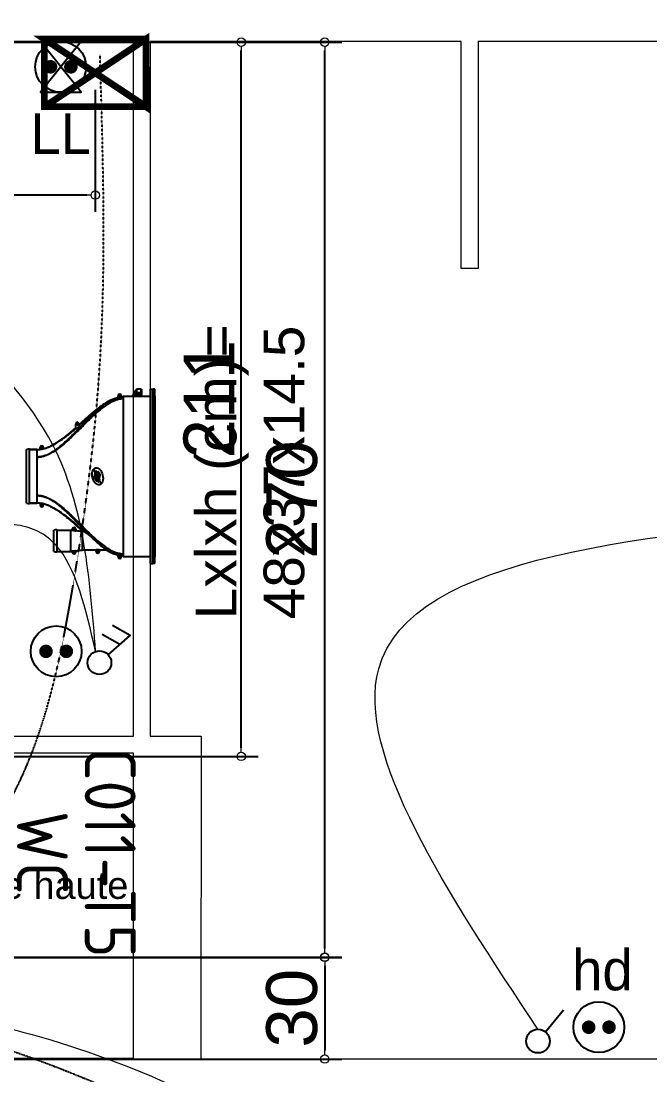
# Model space of a CAD drawing. Header units: millimetres. Extents: x 454430 to 532383, y -370512 to -310890.
# Drawn here: x 471411 to 473266, y -362300 to -359189 of the extents above; entities that cross this region are included whole.
import ezdxf
from ezdxf import colors
from ezdxf.entities.mleader import LeaderData, LeaderLine
from ezdxf.math import Vec2, Vec3

# ---------------------------------------------------------------- set-up
doc = ezdxf.new("R2010")
doc.units = ezdxf.units.MM
doc.set_wipeout_variables(frame=1)
doc.linetypes.add('prlm_ef', pattern=[0.165, 0.1, -0.065])
for name, color, linetype, lineweight in [('_GAZELEC-BOITE INCORPO', 36, 'Continuous', 18), ('_GAZELEC-RESERVATION', 1, 'Continuous', 18), ('_GAZELEC-RESERVATION 2', 132, 'Continuous', 18)]:
    doc.layers.add(name, color=color, linetype=linetype, lineweight=lineweight)
for name, color, linetype in [('_GAZELEC-EAU CHAUDE', 1, 'Continuous'), ('prlm-CHAUFF', 30, 'Continuous'), ('prlm-EAU-EF', 161, 'Continuous'), ('prlm-ELEC-CFO', 201, 'Continuous')]:
    doc.layers.add(name, color=color, linetype=linetype)
doc.layers.add('prlm-xpoly', color=7, linetype='Continuous', plot=False)
doc.styles.add('Arial', font='arial.ttf')
doc.styles.add('prlm-elec-cfo', font='comic.ttf', dxfattribs={"height": 12})
doc.styles.add('prlm-xpoly', font='isocp.shx', dxfattribs={"height": 15})
doc.styles.get("Standard").update_dxf_attribs({"font": 'arial.ttf'})
doc.dimstyles.new('200', dxfattribs={"dimtxt": 150, "dimasz": 25, "dimexe": 50, "dimexo": 50, "dimgap": 20, "dimtad": 1, "dimdec": 0, "dimlfac": 0.1, "dimdsep": 46, "dimtxsty": 'Arial', "dimblk1": 'DOTBLANK', "dimblk2": 'DOTBLANK', "dimsah": 1, "dimcen": 25, "dimclrd": 5, "dimclre": 5, "dimadec": 0, "dimazin": 0, "dimtfac": 1, "dimtdec": 0, "dimtmove": 0, "dimatfit": 3, "dimldrblk": 'DOTBLANK', "dimfxl": 50, "dimtolj": 1, "dimtzin": 0, "dimarcsym": 0})

# ---------------------------------------------------------------- blocks, each defined once
blk = doc.blocks.new('xi.LL')
at = {"color": 0, "lineweight": 5}
blk.add_wipeout([(-7.5, -7.5), (7.5, -7.5), (7.5, 7.5), (-7.5, 7.5)], dxfattribs=at).dxf.layer = 'prlm-ELEC-CFO'
at = {"layer": 'prlm-ELEC-CFO', "color": 0, "linetype": 'ByBlock', "lineweight": 5, "const_width": 2}
for points in [[(-4, 0, 1), (-2, 0, 1)], [(2, 0, 1), (4, 0, 1)]]:
    blk.add_lwpolyline(points, format="xyb", close=True, dxfattribs=at)
at = {"layer": 'prlm-ELEC-CFO', "color": 0, "linetype": 'ByBlock', "lineweight": -2}
blk.add_circle((0, 0), 7.5, dxfattribs=at)
blk = doc.blocks.new('xi.PCHD')
at = {"color": 0, "lineweight": 5}
blk.add_wipeout([(-7.5, -7.5), (7.5, -7.5), (7.5, 7.5), (-7.5, 7.5)], dxfattribs=at).dxf.layer = 'prlm-ELEC-CFO'
at = {"layer": 'prlm-ELEC-CFO', "color": 0, "linetype": 'ByBlock', "lineweight": 5, "const_width": 2}
for points in [[(-4, 0, 1), (-2, 0, 1)], [(2, 0, 1), (4, 0, 1)]]:
    blk.add_lwpolyline(points, format="xyb", close=True, dxfattribs=at)
at = {"layer": 'prlm-ELEC-CFO', "color": 0, "linetype": 'ByBlock', "lineweight": -2}
blk.add_circle((0, 0), 7.5, dxfattribs=at)
blk = doc.blocks.new('xi.DA')
at = {"layer": 'prlm-ELEC-CFO', "color": 0}
for points in [[(0.61, -1.67), (7.04, 4.05), (1.81, 7.01)], [(4.05, 1.39), (-1.17, 4.34)]]:
    blk.add_lwpolyline(points, dxfattribs=at)
blk.add_circle((-2, -4), 3.5, dxfattribs=at)
blk = doc.blocks.new('xi.SA')
at = {"layer": 'prlm-ELEC-CFO', "color": 0}
blk.add_lwpolyline([(0.2, -1.28), (5.5, 5.28)], dxfattribs=at)
blk.add_circle((-2, -4), 3.5, dxfattribs=at)
blk = doc.blocks.new('xi.twintop')
at = {"layer": 'prlm-CHAUFF', "ltscale": 50}
for p, q in [((-8, 35.6), (8, 35.6)), ((-7.9, 36.5), (7.9, 36.5)), ((-7.9, 35.6), (-7.9, 33.5)), ((-7.9, 33.5), (-7.9, 35.6)), ((7.9, 35.6), (7.9, 33.5)), ((7.9, 33.5), (7.9, 35.6)), ((-8.61, 31.95), (-8.61, 32.05)), ((-8.61, 32.05), (-8.51, 32.05)), ((-8.51, 31.95), (-8.61, 31.95)), ((-8.51, 32.16), (-8.41, 32.16)), ((-8.51, 32.05), (-8.51, 32.16)), ((-8.51, 31.84), (-8.51, 31.95)), ((-8.41, 31.84), (-8.51, 31.84)), ((-7.9, 32.5), (-8.46, 32.5)), ((-8.46, 31.5), (-8.16, 31.5)), ((-8.41, 32.16), (-8.41, 32.05)), ((-8.41, 32.05), (-8.3, 32.05)), ((-8.3, 31.95), (-8.41, 31.95)), ((-8.41, 31.95), (-8.41, 31.84)), ((-8.3, 32.05), (-8.3, 31.95)), ((-8.16, 31.5), (-7.95, 32.18)), ((-7.9, 32.5), (-7.95, 32.18)), ((-5.67, 33.5), (-7.9, 33.5)), ((5.67, 33.5), (-5.67, 33.5)), ((7.9, 33.5), (5.67, 33.5)), ((7.95, 32.18), (7.9, 32.5)), ((7.9, 32.5), (8.46, 32.5)), ((8.16, 31.5), (7.95, 32.18)), ((8.46, 31.5), (8.16, 31.5)), ((8.3, 31.95), (8.3, 32.05)), ((8.3, 32.05), (8.41, 32.05)), ((8.41, 31.95), (8.3, 31.95)), ((8.41, 32.16), (8.51, 32.16)), ((8.41, 32.05), (8.41, 32.16)), ((8.41, 31.84), (8.41, 31.95)), ((8.51, 31.84), (8.41, 31.84)), ((8.51, 32.16), (8.51, 32.05)), ((8.51, 32.05), (8.61, 32.05)), ((8.61, 31.95), (8.51, 31.95)), ((8.51, 31.95), (8.51, 31.84)), ((8.61, 32.05), (8.61, 31.95)), ((-22.15, 28.5), (-15.85, 28.5)), ((-9.41, 28.48), (-9.41, 28.48)), ((9.12, 29.02), (9.09, 29.02)), ((9.41, 28.48), (9.38, 28.48)), ((-15.75, 27.6), (-22.25, 27.6)), ((-22.15, 27.6), (-22.15, 23.5)), ((-22.15, 27.6), (-22.15, 23.5)), ((-15.85, 27.6), (-15.85, 23.5)), ((-15.85, 27.6), (-15.85, 23.5)), ((-22.56, 22.55), (-22.45, 22.55)), ((-22.56, 22.45), (-22.56, 22.55)), ((-22.45, 22.45), (-22.56, 22.45)), ((-22.45, 22.66), (-22.35, 22.66)), ((-22.45, 22.55), (-22.45, 22.66)), ((-22.45, 22.34), (-22.45, 22.45)), ((-22.35, 22.34), (-22.45, 22.34)), ((-22.4, 23), (-21.97, 23)), ((-21.85, 22), (-22.4, 22)), ((-22.35, 22.66), (-22.35, 22.55)), ((-22.35, 22.55), (-22.24, 22.55)), ((-22.24, 22.45), (-22.35, 22.45)), ((-22.35, 22.45), (-22.35, 22.34)), ((-22.24, 22.55), (-22.24, 22.45)), ((-15.85, 23.5), (-22.15, 23.5)), ((-21.97, 23), (-21.85, 22.06)), ((-21.85, 22.06), (-21.85, 22)), ((-16.2, 19.84), (-14.13, 22)), ((-14.13, 22), (-16.2, 19.84)), ((-16.15, 22.06), (-16.03, 23)), ((-16.15, 22), (-16.15, 22.06)), ((-15.6, 22), (-16.15, 22)), ((-16.03, 23), (-15.6, 23)), ((-15.76, 22.45), (-15.76, 22.55)), ((-15.76, 22.55), (-15.65, 22.55)), ((-15.65, 22.45), (-15.76, 22.45)), ((-15.65, 22.66), (-15.55, 22.66)), ((-15.65, 22.55), (-15.65, 22.66)), ((-15.65, 22.34), (-15.65, 22.45)), ((-15.55, 22.34), (-15.65, 22.34)), ((-15.55, 22.66), (-15.55, 22.55)), ((-15.55, 22.55), (-15.44, 22.55)), ((-15.55, 22.45), (-15.55, 22.34)), ((-15.44, 22.45), (-15.55, 22.45)), ((-15.44, 22.55), (-15.44, 22.45)), ((14.83, 21), (13.83, 22)), ((13.83, 22), (15.44, 22)), ((-21.8, 20), (-16.2, 20)), ((-21.8, 16), (-21.8, 20)), ((-21.8, 16), (-21.8, 20)), ((-16.2, 19.84), (-16.2, 20)), ((-16.2, 19.84), (-16.2, 20)), ((15.44, 21), (14.83, 21)), ((15.28, 21.45), (15.28, 21.55)), ((15.28, 21.55), (15.39, 21.55)), ((15.39, 21.45), (15.28, 21.45)), ((15.39, 21.66), (15.49, 21.66)), ((15.39, 21.55), (15.39, 21.66)), ((15.39, 21.34), (15.39, 21.45)), ((15.49, 21.34), (15.39, 21.34)), ((15.49, 21.66), (15.49, 21.55)), ((15.49, 21.55), (15.6, 21.55)), ((15.49, 21.45), (15.49, 21.34)), ((15.6, 21.45), (15.49, 21.45)), ((15.6, 21.55), (15.6, 21.45)), ((-22.25, 15.66), (-22.15, 15.66)), ((-22.25, 15.55), (-22.25, 15.66)), ((-22.2, 16), (-21.65, 16)), ((-22.15, 15.66), (-22.15, 15.55)), ((-21.65, 16), (-21.65, 15)), ((-22.36, 15.45), (-22.36, 15.55)), ((-22.36, 15.55), (-22.25, 15.55)), ((-22.25, 15.45), (-22.36, 15.45)), ((-22.25, 15.34), (-22.25, 15.45)), ((-22.15, 15.34), (-22.25, 15.34)), ((-21.65, 15), (-22.2, 15)), ((-22.15, 15.55), (-22.04, 15.55)), ((-22.15, 15.45), (-22.15, 15.34)), ((-22.04, 15.45), (-22.15, 15.45)), ((-22.04, 15.55), (-22.04, 15.45)), ((-21.8, 12.88), (-21.8, 15)), ((-21.8, 12.88), (-21.8, 15)), ((-23.8, 9.5), (-23.19, 9.5)), ((23.19, 9.5), (23.8, 9.5)), ((-23.96, 8.95), (-23.96, 9.05)), ((-23.96, 9.05), (-23.85, 9.05)), ((-23.85, 8.95), (-23.96, 8.95)), ((-23.85, 9.16), (-23.75, 9.16)), ((-23.85, 9.05), (-23.85, 9.16)), ((-23.85, 8.84), (-23.85, 8.95)), ((-23.75, 8.84), (-23.85, 8.84)), ((-23.36, 8.5), (-23.8, 8.5)), ((-23.75, 9.16), (-23.75, 9.05)), ((-23.75, 9.05), (-23.64, 9.05)), ((-23.75, 8.95), (-23.75, 8.84)), ((-23.64, 8.95), (-23.75, 8.95)), ((23.7, 8), (-23.7, 8)), ((-23.7, 8), (-23.7, 0)), ((-23.64, 9.05), (-23.64, 8.95)), ((-23.36, 8.42), (-23.36, 8.5)), ((23.36, 8.42), (23.36, 8.5)), ((23.8, 8.5), (23.36, 8.5)), ((23.64, 8.95), (23.64, 9.05)), ((23.64, 9.05), (23.75, 9.05)), ((23.75, 8.95), (23.64, 8.95)), ((23.7, 8), (23.7, 0)), ((23.75, 9.16), (23.85, 9.16)), ((23.75, 9.05), (23.75, 9.16)), ((23.75, 8.84), (23.75, 8.95)), ((23.85, 8.84), (23.75, 8.84)), ((23.85, 9.16), (23.85, 9.05)), ((23.85, 9.05), (23.96, 9.05)), ((23.85, 8.95), (23.85, 8.84)), ((23.96, 8.95), (23.85, 8.95)), ((23.96, 9.05), (23.96, 8.95)), ((24.18, 4.47), (23.7, 4.81)), ((24.06, 4.42), (23.7, 4.66)), ((24.06, 2.6), (24.06, 4.42)), ((24.64, 4.04), (24.06, 4.42)), ((24.2, 4.46), (24.18, 4.47)), ((24.54, 4.24), (24.2, 4.46)), ((24.35, 4.85), (24.33, 4.89)), ((24.35, 4.36), (24.35, 4.85)), ((24.35, 4.85), (24.36, 4.85)), ((24.41, 4.79), (24.43, 4.83)), ((24.41, 4.79), (24.41, 4.32)), ((25.01, 4.43), (24.41, 4.79)), ((24.43, 4.83), (25.04, 4.47)), ((24.64, 4.04), (24.72, 4.01)), ((24.64, 2.6), (24.64, 4.04)), ((24.72, 4.01), (24.72, 2.65)), ((25.04, 4.47), (25.01, 4.43)), ((25.01, 4.25), (25.01, 4.43)), ((25.02, 4.42), (25.01, 4.43)), ((25.06, 4.46), (25.02, 4.42)), ((25.02, 4.42), (25.02, 4.25)), ((25.28, 4.25), (25.02, 4.42)), ((25.04, 4.47), (25.06, 4.46)), ((25.06, 4.46), (25.39, 4.24)), ((25.71, 2.65), (25.71, 4.01)), ((-25.75, 0), (-25.75, -0.73)), ((25.75, 0), (-25.75, 0)), ((23.7, 2.6), (24.06, 2.6)), ((23.7, 2.57), (23.73, 2.6)), ((23.79, 2.6), (23.88, 2.51)), ((23.88, 2.51), (23.97, 2.6)), ((24.04, 2.6), (24.13, 2.51)), ((24.64, 2.6), (24.06, 2.6)), ((24.13, 2.51), (24.22, 2.6)), ((24.18, 2.56), (24.24, 2.51)), ((24.24, 2.51), (24.3, 2.58)), ((24.28, 2.6), (24.37, 2.51)), ((24.37, 2.51), (24.46, 2.6)), ((24.42, 2.57), (24.48, 2.51)), ((24.48, 2.51), (24.56, 2.58)), ((24.54, 2.6), (24.63, 2.51)), ((24.63, 2.51), (24.72, 2.6)), ((24.72, 2.65), (24.64, 2.6)), ((24.64, 2.6), (24.64, 2.6)), ((25.66, 2.6), (24.64, 2.6)), ((24.7, 2.58), (24.77, 2.51)), ((24.72, 2.65), (25.71, 2.65)), ((24.73, 2.6), (24.82, 2.51)), ((24.77, 2.51), (24.79, 2.53)), ((24.82, 2.51), (24.91, 2.6)), ((24.9, 2.59), (24.98, 2.51)), ((24.98, 2.51), (25.07, 2.6)), ((25.02, 2.54), (25.05, 2.51)), ((25.05, 2.51), (25.09, 2.55)), ((25.06, 2.58), (25.13, 2.51)), ((25.13, 2.51), (25.22, 2.6)), ((25.19, 2.57), (25.25, 2.51)), ((25.25, 2.51), (25.34, 2.6)), ((25.27, 2.53), (25.29, 2.51)), ((25.29, 2.51), (25.32, 2.54)), ((25.31, 2.56), (25.36, 2.51)), ((25.36, 2.51), (25.45, 2.6)), ((25.4, 2.55), (25.44, 2.51)), ((25.44, 2.51), (25.53, 2.6)), ((25.48, 2.54), (25.51, 2.51)), ((25.51, 2.51), (25.6, 2.6)), ((25.53, 2.53), (25.55, 2.51)), ((25.55, 2.51), (25.64, 2.6)), ((25.71, 2.65), (25.66, 2.6)), ((25.66, 2.6), (25.66, 2.6)), ((25.75, 0), (25.75, -0.73)), ((-25.75, -0.81), (-25.75, -0.73)), ((-25.75, -0.73), (25.75, -0.73)), ((-25.75, -1.3), (-25.75, -0.81)), ((25.75, -0.81), (-25.75, -0.81)), ((-25.75, -1.3), (25.75, -1.3)), ((23.75, -0.99), (-23.75, -0.99)), ((-23.75, -1.06), (-23.75, -0.99)), ((-23.55, -0.99), (-23.75, -1.06)), ((-23.75, -1.06), (23.75, -1.06)), ((23.75, -1.11), (-23.75, -1.11)), ((-23.75, -1.16), (-23.75, -1.11)), ((-23.59, -1.11), (-23.75, -1.16)), ((-23.75, -1.16), (23.75, -1.16)), ((23.75, -1.2), (-23.75, -1.2)), ((-23.75, -1.23), (-23.75, -1.2)), ((-23.64, -1.2), (-23.75, -1.23)), ((-23.75, -1.23), (23.75, -1.23)), ((23.75, -1.26), (-23.75, -1.26)), ((-23.75, -1.28), (-23.75, -1.26)), ((-23.68, -1.26), (-23.75, -1.28)), ((-23.75, -1.28), (23.75, -1.28)), ((23.75, -1.29), (-23.75, -1.29)), ((-23.75, -1.3), (-23.75, -1.29)), ((-23.73, -1.29), (-23.75, -1.3)), ((-23.75, -1.3), (23.75, -1.3)), ((23.75, -1.06), (23.55, -0.99)), ((23.75, -1.16), (23.59, -1.11)), ((23.75, -1.23), (23.64, -1.2)), ((23.75, -1.28), (23.68, -1.26)), ((23.75, -1.3), (23.73, -1.29)), ((23.75, -0.99), (23.75, -1.06)), ((23.75, -1.11), (23.75, -1.16)), ((23.75, -1.2), (23.75, -1.23)), ((23.75, -1.26), (23.75, -1.28)), ((23.75, -1.29), (23.75, -1.3)), ((25.75, -0.73), (25.75, -0.81)), ((25.75, -1.3), (25.75, -0.81))]:
    blk.add_line(p, q, dxfattribs=at)
for centre, radius in [((-8.46, 32), 0.3), ((-8.46, 32), 0.25), ((8.46, 32), 0.3), ((8.46, 32), 0.25), ((-22.4, 22.5), 0.3), ((-22.4, 22.5), 0.25), ((-15.6, 22.5), 0.3), ((-15.6, 22.5), 0.25), ((15.44, 21.5), 0.3), ((15.44, 21.5), 0.25), ((-22.2, 15.5), 0.3), ((-22.2, 15.5), 0.25), ((-23.8, 9), 0.3), ((-23.8, 9), 0.25), ((23.8, 9), 0.3), ((23.8, 9), 0.25)]:
    blk.add_circle(centre, radius, dxfattribs=at)
for centre, radius, start, end in [((-6.01, 35.83), 2, 160.5755, 186.7441), ((-6.01, 35.83), 2, 160.5755, 186.7441), ((6.01, 35.83), 2, 353.2559, 19.4245), ((6.01, 35.83), 2, 353.2559, 19.4245), ((-19.51, 34.47), 11.74, 332.3321, 345.441), ((-19.16, 34.32), 11.35, 332.1374, 345.6929), ((-8.46, 32), 0.5, 90, 270), ((-15.67, 33.51), 7.77, 352.5456, 359.9423), ((-15.72, 33.51), 7.82, 352.5763, 359.9264), ((-15.07, 33.49), 7.17, 352.0923, 353.5448), ((-15.07, 33.49), 7.17, 353.9053, 0.1157), ((15.11, 33.49), 7.25, 179.9215, 187.8382), ((15.67, 33.51), 7.77, 180.0577, 187.4544), ((15.72, 33.51), 7.82, 180.0736, 187.4237), ((21.1, 34.98), 13.43, 192.9954, 216.0824), ((19.16, 34.32), 11.35, 194.4106, 207.8626), ((8.46, 32), 0.5, 270, 90), ((-20.26, 27.83), 2, 160.5755, 186.7441), ((-20.26, 27.83), 2, 160.5755, 186.7441), ((-17.74, 27.83), 2, 353.2559, 19.4245), ((-17.74, 27.83), 2, 353.2559, 19.4245), ((-43.13, 48.06), 39, 319.3887, 329.86), ((-43.13, 48.06), 39, 319.3887, 329.8601), ((-26.92, 38.17), 20.01, 331.0483, 332.7983), ((-26.92, 38.17), 20.01, 331.0482, 332.7982), ((26.92, 38.17), 20.01, 207.2018, 208.9518), ((43.13, 48.06), 39, 210.1399, 220.6113), ((43.13, 48.06), 39, 212.5506, 220.6113), ((-22.4, 22.5), 0.5, 90, 270), ((-15.6, 22.5), 0.5, 270, 90), ((-22.51, 30.1), 11.66, 315.9701, 320.4245), ((-22.76, 30.33), 11.99, 316.0326, 320.3619), ((22.51, 30.1), 11.66, 219.5755, 224.0299), ((22.76, 30.33), 11.99, 219.6381, 223.9674), ((15.44, 21.5), 0.5, 270, 90), ((-22.2, 15.5), 0.5, 90, 270), ((-44.74, 40.05), 35.1, 315.7111, 319.5265), ((-2.48, -0.77), 23.65, 136.4099, 144.7501), ((-23.8, 9), 0.5, 90, 270), ((-11.41, 6.64), 12.12, 163.7263, 166.3852), ((23.8, 9), 0.5, 270, 90), ((17.64, -7.23), 13.85, 61.9182, 64.0515), ((17.76, -6.88), 13.43, 62.115, 63.7632), ((18.29, -6.04), 12.5, 61.3177, 61.5903), ((24.75, 5.45), 0.703, 233.033, 242.9325), ((24.72, 5.11), 0.448, 214.6713, 225.4982), ((25.88, 4.92), 0.836, 234.1326, 239.2425), ((18.29, -6.04), 12.5, 53.7494, 55.0637)]:
    blk.add_arc(centre, radius, start, end, dxfattribs=at)
blk.add_ellipse((0, 15.55), major_axis=(2.49, 0.57), ratio=0.600775, dxfattribs=at)
for points, knots in [([(-5.67, 33.5), (-5.67, 33.33), (-5.68, 33.16), (-5.7, 32.82), (-5.72, 32.65), (-5.8, 32.15), (-5.87, 31.82), (-6.05, 31.16), (-6.16, 30.84), (-6.41, 30.21), (-6.55, 29.9), (-7, 29), (-7.34, 28.43), (-8.08, 27.34), (-8.47, 26.81), (-9.69, 25.27), (-10.57, 24.3), (-12.38, 22.39), (-13.32, 21.46), (-15.19, 19.6), (-16.12, 18.67), (-17.95, 16.77), (-18.84, 15.8), (-20.08, 14.27), (-20.47, 13.75), (-21.03, 12.94), (-21.21, 12.66), (-21.55, 12.09), (-21.72, 11.8), (-22.17, 10.91), (-22.43, 10.31), (-22.7, 9.36), (-22.77, 9.03), (-22.86, 8.47), (-22.88, 8.24), (-22.89, 8)], [0, 0, 0, 0, 0.015625, 0.015625, 0.03125, 0.03125, 0.0625, 0.0625, 0.09375, 0.09375, 0.125, 0.125, 0.1875, 0.1875, 0.25, 0.25, 0.375, 0.375, 0.5, 0.5, 0.625, 0.625, 0.75, 0.75, 0.8125, 0.8125, 0.84375, 0.84375, 0.875, 0.875, 0.9375, 0.9375, 0.96875, 0.96875, 0.9907189, 0.9907189, 0.9907189, 0.9907189]), ([(-18.04, 17.26), (-16.85, 18.51), (-15.59, 19.7), (-13.1, 22.1), (-11.85, 23.3), (-10.07, 25.17), (-9.49, 25.81), (-8.39, 27.13), (-7.87, 27.82), (-7.16, 28.91), (-6.93, 29.29), (-6.52, 30.07), (-6.33, 30.48), (-6.02, 31.31), (-5.89, 31.74), (-5.76, 32.39), (-5.73, 32.61), (-5.69, 32.95), (-5.69, 33.06), (-5.67, 33.28), (-5.67, 33.39), (-5.67, 33.5)], [0, 0, 0, 0, 0.25, 0.25, 0.5, 0.5, 0.625, 0.625, 0.75, 0.75, 0.8125, 0.8125, 0.875, 0.875, 0.9375, 0.9375, 0.96875, 0.96875, 0.984375, 0.984375, 1, 1, 1, 1]), ([(5.67, 33.5), (5.67, 33.33), (5.68, 33.16), (5.71, 32.81), (5.73, 32.64), (5.81, 32.14), (5.88, 31.8), (6.08, 31.14), (6.2, 30.82), (6.47, 30.19), (6.62, 29.88), (7.1, 28.98), (7.46, 28.42), (8.23, 27.34), (8.65, 26.82), (9.93, 25.3), (10.84, 24.34), (12.72, 22.46), (13.69, 21.54), (15.61, 19.69), (16.57, 18.77), (18.43, 16.87), (19.34, 15.9), (20.59, 14.36), (20.99, 13.83), (21.55, 13), (21.73, 12.72), (22.07, 12.15), (22.24, 11.85), (22.69, 10.95), (22.94, 10.33), (23.21, 9.37), (23.28, 9.05), (23.36, 8.48), (23.38, 8.24), (23.39, 8)], [0, 0, 0, 0, 0.015625, 0.015625, 0.03125, 0.03125, 0.0625, 0.0625, 0.09375, 0.09375, 0.125, 0.125, 0.1875, 0.1875, 0.25, 0.25, 0.375, 0.375, 0.5, 0.5, 0.625, 0.625, 0.75, 0.75, 0.8125, 0.8125, 0.84375, 0.84375, 0.875, 0.875, 0.9375, 0.9375, 0.96875, 0.96875, 0.9908046, 0.9908046, 0.9908046, 0.9908046]), ([(22.89, 8), (22.88, 8.24), (22.86, 8.47), (22.77, 9.03), (22.7, 9.36), (22.43, 10.31), (22.17, 10.91), (21.72, 11.8), (21.55, 12.09), (21.21, 12.66), (21.03, 12.94), (20.47, 13.75), (20.08, 14.27), (18.84, 15.8), (17.95, 16.77), (16.12, 18.67), (15.18, 19.6), (13.32, 21.46), (12.38, 22.39), (10.57, 24.3), (9.69, 25.27), (8.47, 26.81), (8.08, 27.34), (7.34, 28.43), (7, 29), (6.55, 29.9), (6.41, 30.21), (6.16, 30.84), (6.05, 31.16), (5.87, 31.82), (5.79, 32.15), (5.72, 32.65), (5.7, 32.82), (5.68, 33.16), (5.67, 33.33), (5.67, 33.5)], [0.0092808, 0.0092808, 0.0092808, 0.0092808, 0.03125, 0.03125, 0.0625, 0.0625, 0.125, 0.125, 0.15625, 0.15625, 0.1875, 0.1875, 0.25, 0.25, 0.375, 0.375, 0.5, 0.5, 0.625, 0.625, 0.75, 0.75, 0.8125, 0.8125, 0.875, 0.875, 0.90625, 0.90625, 0.9375, 0.9375, 0.96875, 0.96875, 0.984375, 0.984375, 1, 1, 1, 1]), ([(-8.9, 29.46), (-9.06, 29.12), (-9.43, 28.41), (-10.08, 27.35), (-10.83, 26.27), (-11.65, 25.18), (-12.54, 24.1), (-13.65, 22.81), (-14.86, 21.46), (-15.81, 20.43), (-16.2, 20)], [0.1568082, 0.1568082, 0.1568082, 0.1568082, 0.2305418, 0.3149874, 0.4025619, 0.4929385, 0.5856877, 0.6803551, 0.8317746, 0.9509578, 0.9509578, 0.9509578, 0.9509578]), ([(14.38, 22), (14.06, 22.36), (13.37, 23.14), (12.33, 24.35), (11.38, 25.54), (10.58, 26.62), (9.93, 27.59), (9.37, 28.52), (9.05, 29.15), (8.91, 29.44)], [0.5730592, 0.5730592, 0.5730592, 0.5730592, 0.626259, 0.6884084, 0.7489718, 0.7930827, 0.8358988, 0.8773199, 0.9123747, 0.9123747, 0.9123747, 0.9123747]), ([(-18.04, 17.26), (-17.81, 17.52), (-17.58, 17.79), (-17.17, 18.3), (-16.98, 18.55), (-16.64, 19.03), (-16.49, 19.25), (-16.32, 19.53), (-16.28, 19.62), (-16.22, 19.76), (-16.2, 19.81), (-16.2, 19.84)], [0, 0, 0, 0, 0.25, 0.25, 0.5, 0.5, 0.75, 0.75, 0.875, 0.875, 1, 1, 1, 1]), ([(23.19, 9.5), (23.12, 9.79), (23.04, 10.07), (22.86, 10.64), (22.75, 10.92), (22.41, 11.74), (22.14, 12.27), (21.56, 13.3), (21.24, 13.8), (20.57, 14.77), (20.21, 15.25), (19.11, 16.65), (18.33, 17.54), (16.73, 19.29), (15.91, 20.15), (15.09, 21)], [0, 0, 0, 0, 0.0625, 0.0625, 0.125, 0.125, 0.25, 0.25, 0.375, 0.375, 0.5, 0.5, 0.75, 0.75, 1, 1, 1, 1]), ([(21.4, 13.55), (21.3, 13.71), (20.98, 14.2), (20.41, 15.02), (19.67, 15.99), (18.88, 16.96), (17.95, 18.04), (16.9, 19.22), (15.98, 20.24), (15.44, 20.84), (15.29, 21)], [0.1694223, 0.1694223, 0.1694223, 0.1694223, 0.1906001, 0.2339285, 0.2787061, 0.3247019, 0.3716424, 0.4351709, 0.4991397, 0.523565, 0.523565, 0.523565, 0.523565]), ([(-1.63, 15.67), (-0.9, 16.39), (-0.53, 16.49), (-0.14, 16.44), (0.47, 16.38), (1.12, 15.98), (1.85, 16.55)], [0, 0, 0, 0, 0.389075, 0.389075, 0.389075, 1, 1, 1, 1]), ([(-23.39, 8), (-23.38, 8.28), (-23.35, 8.55), (-23.25, 9.19), (-23.16, 9.55), (-22.84, 10.61), (-22.54, 11.29), (-21.83, 12.6), (-21.42, 13.22), (-20.56, 14.41), (-20.09, 14.98), (-19.62, 15.54)], [0.0331631, 0.0331631, 0.0331631, 0.0331631, 0.125, 0.125, 0.25, 0.25, 0.5, 0.5, 0.75, 0.75, 1, 1, 1, 1]), ([(-23.19, 9.5), (-23.12, 9.8), (-23.04, 10.09), (-22.9, 10.53), (-22.84, 10.67), (-22.74, 10.96), (-22.68, 11.1), (-22.5, 11.53), (-22.37, 11.8), (-22.1, 12.35), (-21.95, 12.61), (-21.8, 12.88)], [0, 0, 0, 0, 0.25, 0.25, 0.375, 0.375, 0.5, 0.5, 0.75, 0.75, 1, 1, 1, 1]), ([(-21.8, 12.88), (-21.96, 12.6), (-22.11, 12.32), (-22.4, 11.74), (-22.54, 11.45), (-22.78, 10.85), (-22.89, 10.55), (-23.01, 10.17), (-23.03, 10.1), (-23.05, 10.03)], [0, 0, 0, 0, 0.25, 0.25, 0.5, 0.5, 0.75, 0.75, 0.8062429, 0.8062429, 0.8062429, 0.8062429]), ([(-1.94, 14.63), (-1.21, 15.35), (-0.84, 15.44), (-0.45, 15.4), (0.16, 15.33), (0.81, 14.93), (1.54, 15.51)], [0, 0, 0, 0, 0.389075, 0.389075, 0.389075, 1, 1, 1, 1]), ([(24.24, 4.96), (24.23, 4.96), (24.23, 4.96), (24.22, 4.97), (24.2, 4.97), (24.19, 4.97), (24.18, 4.98), (24.16, 4.98), (24.15, 4.98), (24.13, 4.99), (24.11, 4.99), (24.09, 4.99), (24.08, 4.99), (24.05, 4.99), (24.02, 4.99), (23.98, 4.99), (23.93, 4.98), (23.89, 4.98), (23.84, 4.97), (23.78, 4.96), (23.74, 4.95), (23.71, 4.95), (23.7, 4.94)], [0.1059402, 0.1059402, 0.1059402, 0.1059402, 0.1359504, 0.1694868, 0.202886, 0.2361704, 0.2693627, 0.3024859, 0.3355633, 0.3686184, 0.401675, 0.434757, 0.4678887, 0.5010941, 0.5629781, 0.6246926, 0.6863942, 0.7482374, 0.8103737, 0.8729511, 0.9361135, 0.9654522, 0.9654522, 0.9654522, 0.9654522]), ([(23.7, 4.91), (23.71, 4.91), (23.72, 4.91), (23.74, 4.92), (23.78, 4.92), (23.81, 4.93), (23.83, 4.93), (23.86, 4.94), (23.89, 4.94), (23.92, 4.95), (23.94, 4.95), (23.97, 4.95), (23.99, 4.96), (24.02, 4.96), (24.04, 4.96), (24.06, 4.96), (24.08, 4.96), (24.11, 4.96), (24.14, 4.96), (24.18, 4.96), (24.21, 4.95), (24.24, 4.95), (24.26, 4.94), (24.28, 4.93), (24.3, 4.92), (24.32, 4.91), (24.33, 4.9), (24.33, 4.89)], [0.053874, 0.053874, 0.053874, 0.053874, 0.0607104, 0.0907643, 0.1206402, 0.1503557, 0.1799287, 0.2093776, 0.238721, 0.2679778, 0.2971672, 0.3263086, 0.3554219, 0.3845269, 0.4136437, 0.4427926, 0.4719939, 0.5012681, 0.5562327, 0.6110034, 0.6657154, 0.7205017, 0.7754929, 0.8308166, 0.8865967, 0.9429527, 1, 1, 1, 1]), ([(24.35, 4.85), (24.35, 4.86), (24.35, 4.86), (24.34, 4.87), (24.33, 4.88), (24.32, 4.88), (24.31, 4.89), (24.3, 4.89), (24.29, 4.9), (24.28, 4.9), (24.26, 4.91), (24.25, 4.91), (24.23, 4.91), (24.22, 4.92), (24.2, 4.92), (24.18, 4.92), (24.17, 4.92), (24.15, 4.92), (24.12, 4.92), (24.09, 4.92), (24.05, 4.92), (24, 4.92), (23.95, 4.91), (23.9, 4.9), (23.85, 4.89), (23.79, 4.88), (23.74, 4.87), (23.71, 4.86), (23.7, 4.86)], [0, 0, 0, 0, 0.0300773, 0.0600539, 0.0899314, 0.1197114, 0.1493956, 0.1789856, 0.2084831, 0.2378898, 0.2672073, 0.2964374, 0.3255817, 0.3546421, 0.3836203, 0.4125181, 0.4413372, 0.4700795, 0.4987468, 0.5532579, 0.6080368, 0.6630958, 0.7184471, 0.7741027, 0.8300742, 0.8863734, 0.9430116, 0.9677174, 0.9677174, 0.9677174, 0.9677174]), ([(24.65, 4.2), (24.65, 4.2), (24.64, 4.2), (24.64, 4.2), (24.63, 4.2), (24.63, 4.2), (24.62, 4.2), (24.61, 4.21), (24.6, 4.21), (24.59, 4.21), (24.58, 4.22), (24.55, 4.23), (24.54, 4.24), (24.54, 4.24)], [0, 0, 0, 0, 0.061789, 0.122374, 0.182441, 0.242697, 0.303842, 0.366548, 0.43144, 0.49908, 0.668346, 0.832646, 1, 1, 1, 1]), ([(25.45, 4.21), (25.44, 4.21), (25.44, 4.22), (25.43, 4.22), (25.41, 4.23), (25.4, 4.23), (25.39, 4.24), (25.37, 4.24), (25.36, 4.25), (25.34, 4.25), (25.32, 4.25), (25.3, 4.26), (25.29, 4.26), (25.27, 4.26), (25.24, 4.26), (25.22, 4.26), (25.2, 4.26), (25.17, 4.26), (25.13, 4.26), (25.08, 4.26), (25.03, 4.26), (24.97, 4.25), (24.91, 4.24), (24.85, 4.24), (24.79, 4.23), (24.72, 4.21), (24.67, 4.21), (24.65, 4.2)], [0.0304712, 0.0304712, 0.0304712, 0.0304712, 0.0599457, 0.0897682, 0.1195016, 0.1491541, 0.1787343, 0.2082505, 0.2377114, 0.2671256, 0.2965018, 0.3258487, 0.355175, 0.3844897, 0.4138015, 0.4431194, 0.4724522, 0.5018089, 0.5568669, 0.611863, 0.6668562, 0.7219052, 0.7770682, 0.8324028, 0.8879658, 0.9438132, 1, 1, 1, 1]), ([(25.71, 4.01), (25.69, 4.04), (25.65, 4.06), (25.55, 4.09), (25.48, 4.1), (25.35, 4.1), (25.31, 4.1), (25.21, 4.09), (25.16, 4.09), (24.98, 4.06), (24.86, 4.04), (24.72, 4.01)], [0, 0, 0, 0, 0.25, 0.25, 0.5, 0.5, 0.625, 0.625, 0.75, 0.75, 1, 1, 1, 1])]:
    blk.add_open_spline(points, degree=3, knots=knots, dxfattribs=at)
for points in [[(-22.15, 23.5), (-22.15, 23.33), (-22.14, 23.17), (-22.13, 23)], [(-22.15, 23.5), (-22.15, 23.33), (-22.14, 23.17), (-22.13, 23)], [(-22.01, 22), (-21.91, 21.33), (-21.8, 20.67), (-21.8, 20)], [(-22.01, 22), (-21.91, 21.33), (-21.8, 20.67), (-21.8, 20)], [(-15.99, 22), (-16.09, 21.33), (-16.2, 20.67), (-16.2, 20)], [(-15.99, 22), (-16.09, 21.33), (-16.2, 20.67), (-16.2, 20)], [(-15.85, 23.5), (-15.85, 23.33), (-15.86, 23.17), (-15.87, 23)], [(-15.85, 23.5), (-15.85, 23.33), (-15.86, 23.17), (-15.87, 23)], [(-1.78, 15.16), (-1.06, 15.88), (-0.68, 15.97), (-0.29, 15.93)], [(-0.39, 15.58), (-0.78, 15.62), (-1.16, 15.52), (-1.78, 15.16)], [(-0.23, 16.09), (-0.63, 16.13), (-1.01, 16.03), (-1.63, 15.67)], [(1.7, 16.04), (0.88, 15.1), (0.23, 15.51), (-0.39, 15.58)], [(-0.29, 15.93), (0.32, 15.87), (0.96, 15.47), (1.7, 16.04)], [(1.85, 16.55), (1.03, 15.62), (0.38, 16.02), (-0.23, 16.09)], [(-0.55, 15.04), (-0.94, 15.09), (-1.32, 14.99), (-1.94, 14.63)], [(1.54, 15.51), (0.72, 14.57), (0.07, 14.98), (-0.55, 15.04)], [(-23.19, 9.5), (-23.26, 9.17), (-23.32, 8.84), (-23.36, 8.5)], [(23.36, 8.5), (23.32, 8.84), (23.26, 9.17), (23.19, 9.5)]]:
    blk.add_open_spline(points, degree=3, dxfattribs=at)
at = {"layer": 'prlm-CHAUFF', "ltscale": 50, "insert": (-42.19, -13.41), "char_height": 12, "width": 139.7925, "attachment_point": 1}
blk.add_mtext('Lxlxh (cm)= 48x37x14.5', dxfattribs=at)
blk = doc.blocks.new('xi.LLrob')
at = {"layer": 'prlm-EAU-EF', "color": 0}
blk.add_lwpolyline([(-6, 7.5), (6, 7.5), (-6, -7.5), (6, -7.5)], close=True, dxfattribs=at)
blk = doc.blocks.new('_DOTBLANK')
at = {"color": 0, "linetype": 'ByBlock'}
blk.add_line((-0.5, 0), (-1, 0), dxfattribs=at)
blk.add_circle((0, 0), 0.5, dxfattribs=at)
blk = doc.blocks.new('*D184')
at = {"layer": '_GAZELEC-BOITE INCORPO', "color": 5, "lineweight": -2, "transparency": 16777216}
for p, q in [((469427.5, -359391.7), (469427.5, -359752.1)), ((471629.9, -359391.5), (471629.9, -359752.1)), ((471604.9, -359702.1), (469452.5, -359702.1))]:
    blk.add_line(p, q, dxfattribs=at)
at = {"layer": '_GAZELEC-BOITE INCORPO', "color": 5, "lineweight": -2, "transparency": 16777216, "xscale": 25, "yscale": 25, "zscale": 25, "rotation": 180}
blk.add_blockref('_DOTBLANK', (469427.5, -359702.1), dxfattribs=at)
at = {"layer": '_GAZELEC-BOITE INCORPO', "color": 5, "lineweight": -2, "transparency": 16777216, "xscale": 25, "yscale": 25, "zscale": 25}
blk.add_blockref('_DOTBLANK', (471629.9, -359702.1), dxfattribs=at)
at = {"layer": '_GAZELEC-BOITE INCORPO', "color": 0, "transparency": 16777216, "insert": (470528.7, -359605.6), "char_height": 150, "attachment_point": 5, "style": 'Arial'}
blk.add_mtext('\\A1;220', dxfattribs=at)
blk = doc.blocks.new('*D186')
at = {"layer": '_GAZELEC-BOITE INCORPO', "color": 5, "lineweight": -2, "transparency": 16777216}
for p, q in [((469651, -359250.7), (472110.6, -359250.7)), ((472060.6, -361334.2), (472060.6, -359275.7)), ((469611.1, -361359.2), (472110.6, -361359.2))]:
    blk.add_line(p, q, dxfattribs=at)
at = {"layer": '_GAZELEC-BOITE INCORPO', "color": 5, "lineweight": -2, "transparency": 16777216, "xscale": 25, "yscale": 25, "zscale": 25}
for p, rotation in [((472060.6, -359250.7), 90), ((472060.6, -361359.2), 270)]:
    blk.add_blockref('_DOTBLANK', p, dxfattribs=dict(at, rotation=rotation))
at = {"layer": '_GAZELEC-BOITE INCORPO', "color": 0, "transparency": 16777216, "insert": (471965.3, -360304.9), "char_height": 150, "attachment_point": 5, "rotation": 90, "style": 'Arial'}
blk.add_mtext('\\A1;211', dxfattribs=at)
blk = doc.blocks.new('*D187')
at = {"layer": '_GAZELEC-BOITE INCORPO', "color": 5, "lineweight": -2, "transparency": 16777216}
for p, q in [((470386.3, -361952.6), (472356.9, -361952.6)), ((472306.9, -361977.6), (472306.9, -362227.6)), ((470386.3, -362252.6), (472356.9, -362252.6))]:
    blk.add_line(p, q, dxfattribs=at)
at = {"layer": '_GAZELEC-BOITE INCORPO', "color": 5, "lineweight": -2, "transparency": 16777216, "xscale": 25, "yscale": 25, "zscale": 25}
for p, rotation in [((472306.9, -361952.6), 90), ((472306.9, -362252.6), 270)]:
    blk.add_blockref('_DOTBLANK', p, dxfattribs=dict(at, rotation=rotation))
at = {"layer": '_GAZELEC-BOITE INCORPO', "color": 0, "transparency": 16777216, "insert": (472210.2, -362102.6), "char_height": 150, "attachment_point": 5, "rotation": 90, "style": 'Arial'}
blk.add_mtext('\\A1;30', dxfattribs=at)
blk = doc.blocks.new('*D188')
at = {"layer": '_GAZELEC-BOITE INCORPO', "color": 5, "lineweight": -2, "transparency": 16777216}
for p, q in [((470386.1, -359250.7), (472356.9, -359250.7)), ((472306.9, -361926.6), (472306.9, -359275.7)), ((470386.3, -361951.6), (472356.9, -361951.6))]:
    blk.add_line(p, q, dxfattribs=at)
at = {"layer": '_GAZELEC-BOITE INCORPO', "color": 5, "lineweight": -2, "transparency": 16777216, "xscale": 25, "yscale": 25, "zscale": 25}
for p, rotation in [((472306.9, -359250.7), 90), ((472306.9, -361951.6), 270)]:
    blk.add_blockref('_DOTBLANK', p, dxfattribs=dict(at, rotation=rotation))
at = {"layer": '_GAZELEC-BOITE INCORPO', "color": 0, "transparency": 16777216, "insert": (472210.3, -360601.1), "char_height": 150, "attachment_point": 5, "rotation": 90, "style": 'Arial'}
blk.add_mtext('\\A1;270', dxfattribs=at)

msp = doc.modelspace()

# ---------------------------------------------------------------- linework, layer by layer
at = {"layer": '_GAZELEC-EAU CHAUDE', "linetype": 'prlm_ef'}
msp.add_spline([(470227.8, -362067.4), (470579.9, -362113.2), (471087.1, -362396.1), (471406.9, -363425.8), (471309.9, -364997.8), (470508.5, -365424.4), (470057.6, -365455), (469577.7, -365424.8)], degree=3, dxfattribs=at)
at = {"layer": 'prlm-EAU-EF', "linetype": 'prlm_ef'}
msp.add_spline([(470228.7, -362047.4), (470576.6, -362082.4), (471225.6, -362368.7), (471797.3, -363193.7), (471978.5, -364957.5), (471562.9, -366219.4), (469577, -366796.5)], degree=3, dxfattribs=at)
msp.add_open_spline([(470224.8, -362107.2), (470265.3, -362110.2), (470305.6, -362113.2), (470385.5, -362120.7), (470425.1, -362125.2), (470481.6, -362133.9), (470498.7, -362136.9), (470529.8, -362142.9), (470543.7, -362145.8), (470565.5, -362150.9), (470573.5, -362152.8), (470589.5, -362156.9), (470597.5, -362159), (470621.5, -362165.8), (470637.4, -362170.6), (470685, -362186.3), (470716.3, -362198.2), (470788.8, -362229.6), (470829.4, -362250.3), (470906.6, -362296.2), (470943.2, -362321.5), (470989.5, -362358.7), (471001.5, -362369), (471022.1, -362387.6), (471030.8, -362395.8), (471045.5, -362410.5), (471051.7, -362416.8), (471069.7, -362436), (471081.1, -362449.1), (471102.9, -362476.1), (471113.3, -362489.9), (471142.6, -362531.6), (471160, -362560.4), (471191.8, -362620.3), (471206.2, -362651.5), (471232.1, -362716), (471243.7, -362749.3), (471264.7, -362817.9), (471274.1, -362853.2), (471291, -362925.5), (471298.6, -362962.5), (471316.2, -363058.3), (471325.4, -363118.2), (471342.5, -363240.3), (471350.4, -363302.5), (471361.2, -363385.9), (471363.9, -363406.3), (471368.5, -363440.7), (471370.4, -363454.6), (471374.3, -363482.4), (471376.2, -363496.4), (471382.1, -363538.2), (471386.1, -363566.1), (471398.1, -363649.7), (471406.1, -363705.5), (471424.6, -363839.4), (471434.6, -363917.4), (471450.8, -364070.9), (471457, -364146.6), (471462.5, -364282.1), (471462.8, -364342.5), (471457.8, -364459.9), (471452.4, -364517), (471436.9, -364613.6), (471428.2, -364654), (471406.3, -364732.3), (471393.1, -364770.1), (471361.7, -364842.7), (471343.5, -364877.6), (471313.5, -364925.1), (471304, -364939), (471288.4, -364960.2), (471282.7, -364967.8), (471270.8, -364982.7), (471264.7, -364990), (471245.8, -365011.9), (471232.5, -365026.2), (471190, -365068.8), (471158.6, -365096.1), (471091.2, -365147.6), (471055.3, -365171.8), (470979.9, -365217), (470940.5, -365238), (470859, -365276.6), (470817, -365294.2), (470731.5, -365325.8), (470688, -365339.8), (470624.8, -365357.4), (470605.2, -365362.5), (470569.1, -365371.1), (470552.6, -365374.8), (470523.8, -365380.8), (470511.5, -365383.2), (470486.8, -365387.7), (470474.5, -365389.8), (470437.6, -365395.8), (470413.1, -365399.1), (470339.6, -365407.7), (470290.8, -365411.4), (470193.1, -365415.6), (470144.3, -365416.2), (470075.6, -365415.4), (470055.9, -365415), (470016.6, -365414), (469996.9, -365413.3), (469937.7, -365410.8), (469898.1, -365408.7), (469766.4, -365400.4), (469673.8, -365392.7), (469581, -365384.9)], degree=3, knots=[0, 0, 0, 0, 122.224675, 122.224675, 244.44935, 244.44935, 297.89689, 297.89689, 341.554572, 341.554572, 366.806028, 366.806028, 392.057484, 392.057484, 442.560396, 442.560396, 543.56622, 543.56622, 680.768119, 680.768119, 817.970018, 817.970018, 868.064814, 868.064814, 906.720945, 906.720945, 935.457918, 935.457918, 992.931862, 992.931862, 1050.405807, 1050.405807, 1162.256656, 1162.256656, 1274.107505, 1274.107505, 1385.958355, 1385.958355, 1497.809204, 1497.809204, 1609.660053, 1609.660053, 1782.059865, 1782.059865, 1954.459677, 1954.459677, 2010.130017, 2010.130017, 2047.896978, 2047.896978, 2085.663939, 2085.663939, 2161.19786, 2161.19786, 2312.265704, 2312.265704, 2525.760522, 2525.760522, 2739.25534, 2739.25534, 2917.805241, 2917.805241, 3096.355142, 3096.355142, 3231.736285, 3231.736285, 3367.117428, 3367.117428, 3502.49857, 3502.49857, 3560.045303, 3560.045303, 3592.263232, 3592.263232, 3624.481161, 3624.481161, 3688.917019, 3688.917019, 3821.61335, 3821.61335, 3954.309681, 3954.309681, 4087.006011, 4087.006011, 4219.702342, 4219.702342, 4352.398673, 4352.398673, 4411.695854, 4411.695854, 4461.511487, 4461.511487, 4499.00734, 4499.00734, 4536.503192, 4536.503192, 4611.494897, 4611.494897, 4761.478307, 4761.478307, 4911.461717, 4911.461717, 4971.423569, 4971.423569, 5031.385421, 5031.385421, 5151.309126, 5151.309126, 5429.749467, 5429.749467, 5429.749467, 5429.749467], dxfattribs=at)
at = {"layer": 'prlm-xpoly', "lineweight": 0}
for points in [[(471742.3, -359248.6), (470276.9, -359248.6), (470276.9, -359998.6), (470226.9, -359998.6), (470226.9, -359248.7), (469426.9, -359248.7), (469426.9, -361299.7), (471742.4, -361299.7)], [(476261.6, -362252.1), (476261.6, -359248.6), (472759.6, -359248.6), (472759.6, -359918.6), (472709.6, -359918.6), (472709.6, -359248.6), (471792.3, -359248.6), (471792.3, -361299.7), (471942.3, -361299.7), (471941.6, -362252.1)], [(471742.3, -362249.6), (471742.3, -361349.7), (470442.3, -361349.7), (470441.9, -362249.6)]]:
    msp.add_lwpolyline(points, close=True, dxfattribs=at)

# ---------------------------------------------------------------- block references
at = {"layer": 'prlm-CHAUFF', "xscale": 10, "yscale": 10, "zscale": 10, "rotation": 90.00000000000105}
msp.add_blockref('xi.twintop', (471792.3, -360532.5), dxfattribs=at)

# ---------------------------------------------------------------- texts
at = {"layer": 'prlm-xpoly', "lineweight": 20, "insert": (471473.9, -361643.6), "char_height": 150, "attachment_point": 5, "rotation": 270, "line_spacing_factor": 0.8, "style": 'prlm-xpoly'}
msp.add_mtext('C011-T5\\PWC\\P1.17', dxfattribs=at)

# ---------------------------------------------------------------- dimensions: what is measured, and where the dimension line sits
at = {"layer": '_GAZELEC-BOITE INCORPO'}
dim = msp.add_linear_dim(base=(472306.9, -362252.6), p1=(470336.3, -361952.6), p2=(470336.3, -362252.6), angle=90, dimstyle='200', dxfattribs=at)
dim.commit()
dim.dimension.update_dxf_attribs({"geometry": '*D187', "text_midpoint": (472210.2, -362102.6)})

# ---------------------------------------------------------------- leaders
at = {"layer": '_GAZELEC-RESERVATION', "color": 6}
ml = msp.add_multileader_mtext('Standard', dxfattribs=at)
ml.set_content('résa n°47\\P500x800 en dalle haute', color=6)
ml.set_leader_properties()
ml.build(insert=Vec2(0, 0))
ml.multileader.update_dxf_attribs({"has_text_frame": 1, "arrow_head_size": 80, "scale": 20})
ctx = ml.context
ctx.base_point, ctx.scale, ctx.char_height, ctx.arrow_head_size, ctx.landing_gap_size, ctx.plane_origin = Vec3(466093.4, -359764.8), 20, 80, 80, 40, Vec3(460543.2, -359566.4)
notes = []
notes.append((ctx, [(1, (1, 1, 0), (466003.6, -359764.8), (1, 0), 89.8, [(0, [(465751.7, -360278)], 0, [])])]))
ctx.mtext.insert, ctx.mtext.width, ctx.mtext.flow_direction = Vec3(466133.4, -359724.1), 1568.85, 5
ml = msp.add_multileader_mtext('Standard', dxfattribs=at)
ml.set_content('résa n°44\\P500x800 en dalle haute', color=6)
ml.set_leader_properties()
ml.build(insert=Vec2(0, 0))
ml.multileader.update_dxf_attribs({"has_text_frame": 1, "arrow_head_size": 80, "scale": 20})
ctx = ml.context
ctx.base_point, ctx.scale, ctx.char_height, ctx.arrow_head_size, ctx.landing_gap_size, ctx.plane_origin = Vec3(470525.6, -361607.3), 20, 80, 80, 40, Vec3(464975.3, -361408.9)
notes.append((ctx, [(1, (1, 1, 0), (470435.7, -361607.3), (1, 0), 89.8, [(0, [(469686.1, -361831.5)], 0, [])])]))
ctx.mtext.insert, ctx.mtext.width, ctx.mtext.flow_direction = Vec3(470565.6, -361566.6), 1568.85, 5
for ctx, leaders in notes:
    for number, flags, end, landing, length, lines in leaders:
        leader = LeaderData()
        leader.index, (leader.has_last_leader_line, leader.has_dogleg_vector, leader.attachment_direction) = number, flags
        leader.last_leader_point, leader.dogleg_vector, leader.dogleg_length = Vec3(end), Vec3(landing), length
        for number, points, colour, breaks in lines:
            line = LeaderLine()
            line.index, line.vertices, line.color, line.breaks = number, Vec3.list(points), colors.encode_raw_color(colour), breaks
            leader.lines.append(line)
        ctx.leaders.append(leader)

# ---------------------------------------------------------------- next in the draw order: block references
at = {"layer": 'prlm-ELEC-CFO', "xscale": 10, "yscale": 10, "zscale": 10}
for name, p in [('xi.LL', (471528, -359323.6)), ('xi.PCHD', (471514.6, -361049.2))]:
    msp.add_blockref(name, p, dxfattribs=at)
at = {"layer": 'prlm-ELEC-CFO', "xscale": 10, "yscale": 10, "zscale": 10, "rotation": 0.2177371146345493}
msp.add_blockref('xi.PCHD', (473115.5, -362158.7), dxfattribs=at)

# ---------------------------------------------------------------- next in the draw order: texts
at = {"layer": 'prlm-ELEC-CFO', "lineweight": 20, "char_height": 120, "attachment_point": 5, "line_spacing_factor": 0.8, "style": 'prlm-elec-cfo', "bg_fill": 3, "box_fill_scale": 1.1, "bg_fill_color": 256, "bg_fill_transparency": 0}
for s, insert in [('LL', (471528, -359520.9)), ('hd', (473126, -361990.6))]:
    msp.add_mtext(s, dxfattribs=dict(at, insert=insert))

# ---------------------------------------------------------------- next in the draw order: linework, layer by layer
at = {"layer": '_GAZELEC-RESERVATION 2'}
msp.add_spline([(470249.8, -362028), (470513, -362041.3), (471360.7, -362158.6), (472203.3, -362521.9), (473445.5, -363351.4), (474407.9, -363351.4), (476308.9, -363284)], degree=3, dxfattribs=at)
at = {"layer": 'prlm-EAU-EF', "linetype": 'prlm_ef'}
for points in [[(470216.9, -362035.2), (470718.1, -362071.7), (474591.4, -365944.9), (474747.5, -367520.2)], [(470185.1, -362066.1), (470551.7, -362121), (473455.2, -363469.6), (475768.9, -363317.5), (476326.2, -363283.4)]]:
    msp.add_spline(points, degree=3, dxfattribs=at)
at = {"layer": 'prlm-ELEC-CFO', "lineweight": 13}
for points in [[(471631.1, -361049.5), (471504.8, -360439.9), (471222.1, -360085.8)], [(471631.1, -361049.5), (471513.9, -360735.1), (470500.4, -360923.6), (469533.1, -360114.9)], [(472936, -362164.8), (472466.1, -361100.7), (473954.6, -360642.6)]]:
    msp.add_spline(points, degree=3, dxfattribs=at)

# ---------------------------------------------------------------- next in the draw order: block references
at = {"layer": 'prlm-EAU-EF', "xscale": 10, "yscale": 10, "zscale": 10}
msp.add_blockref('xi.LLrob', (471528, -359323.6), dxfattribs=at)
at = {"layer": 'prlm-ELEC-CFO', "xscale": 10, "yscale": 10, "zscale": 10}
for name, p in [('xi.DA', (471662.3, -361042.7)), ('xi.SA', (472956, -362159.8))]:
    msp.add_blockref(name, p, dxfattribs=at)

# ---------------------------------------------------------------- next in the draw order: texts
at = {"layer": 'prlm-EAU-EF', "lineweight": 20, "insert": (471528, -359520.9), "char_height": 120, "attachment_point": 5, "line_spacing_factor": 0.8, "style": 'prlm-elec-cfo', "bg_fill": 3, "box_fill_scale": 1.1, "bg_fill_color": 256, "bg_fill_transparency": 0}
msp.add_mtext('LL', dxfattribs=at)

# ---------------------------------------------------------------- next in the draw order: leaders
at = {"layer": '_GAZELEC-RESERVATION', "color": 6}
ml = msp.add_multileader_mtext('Standard', dxfattribs=at)
ml.set_content('résa n°49\\P%%C100 A.inf: 204.55', color=6)
ml.set_leader_properties()
ml.build(insert=Vec2(0, 0))
ml.multileader.update_dxf_attribs({"has_text_frame": 1, "arrow_head_size": 80, "scale": 20})
ctx = ml.context
ctx.base_point, ctx.scale, ctx.char_height, ctx.arrow_head_size, ctx.landing_gap_size, ctx.plane_origin = Vec3(464472.3, -358701.3), 20, 80, 80, 40, Vec3(458922, -358502.9)
notes = []
notes.append((ctx, [(1, (1, 1, 0), (464382.4, -358701.3), (1, 0), 89.8, [(0, [(464196.8, -359301)], 0, [])])]))
ctx.mtext.insert, ctx.mtext.width, ctx.mtext.flow_direction = Vec3(464512.3, -358659.7), 1568.85, 5
ml = msp.add_multileader_mtext('Standard', dxfattribs=at)
ml.set_content('résa n°48\\P%%C160 A.inf: 206.79', color=6)
ml.set_leader_properties()
ml.build(insert=Vec2(0, 0))
ml.multileader.update_dxf_attribs({"has_text_frame": 1, "arrow_head_size": 80, "scale": 20})
ctx = ml.context
ctx.base_point, ctx.scale, ctx.char_height, ctx.arrow_head_size, ctx.landing_gap_size, ctx.plane_origin = Vec3(466093.4, -361364.6), 20, 80, 80, 40, Vec3(460543.2, -361166.2)
notes.append((ctx, [(1, (1, 1, 0), (466003.6, -361364.6), (1, 0), 89.8, [(0, [(465953.1, -360921)], 0, [])])]))
ctx.mtext.insert, ctx.mtext.width, ctx.mtext.flow_direction = Vec3(466133.4, -361323), 1568.85, 5
for ctx, leaders in notes:
    for number, flags, end, landing, length, lines in leaders:
        leader = LeaderData()
        leader.index, (leader.has_last_leader_line, leader.has_dogleg_vector, leader.attachment_direction) = number, flags
        leader.last_leader_point, leader.dogleg_vector, leader.dogleg_length = Vec3(end), Vec3(landing), length
        for number, points, colour, breaks in lines:
            line = LeaderLine()
            line.index, line.vertices, line.color, line.breaks = number, Vec3.list(points), colors.encode_raw_color(colour), breaks
            leader.lines.append(line)
        ctx.leaders.append(leader)

# ---------------------------------------------------------------- next in the draw order: linework, layer by layer
at = {"layer": '_GAZELEC-BOITE INCORPO', "const_width": 20}
msp.add_lwpolyline([(471579.9, -359241.6), (471479.9, -359241.6), (471480, -359441.6), (471780, -359441.5), (471779.9, -359241.5), (471479.9, -359241.6), (471780, -359441.5), (471779.9, -359241.5), (471480, -359441.6)], dxfattribs=at)
at = {"layer": 'prlm-EAU-EF', "linetype": 'prlm_ef'}
msp.add_spline([(470284.6, -362029.1), (470508.9, -362029.1), (471012.8, -361888.9), (471393.3, -361461.8), (471561, -360875.7), (471643.8, -360197), (471643.8, -359287.2)], degree=3, dxfattribs=at)

# ---------------------------------------------------------------- next in the draw order: dimensions: what is measured, and where the dimension line sits
at = {"layer": '_GAZELEC-BOITE INCORPO'}
for base, p1, p2, picture, middle in [((472060.6, -359250.7), (469561.1, -361359.2), (469601, -359250.7), '*D186', (471965.3, -360304.9)), ((472306.9, -359250.7), (470336.3, -361951.6), (470336.1, -359250.7), '*D188', (472210.3, -360601.1))]:
    dim = msp.add_linear_dim(base=base, p1=p1, p2=p2, angle=90, dimstyle='200', dxfattribs=at)
    dim.commit()
    dim.dimension.update_dxf_attribs({"geometry": picture, "text_midpoint": middle})
dim = msp.add_linear_dim(base=(469427.5, -359702.1), p1=(471629.9, -359341.5), p2=(469427.5, -359341.7), dimstyle='200', dxfattribs=at)
dim.commit()
dim.dimension.update_dxf_attribs({"geometry": '*D184', "text_midpoint": (470528.7, -359605.6)})

doc.saveas('drawing.dxf')
